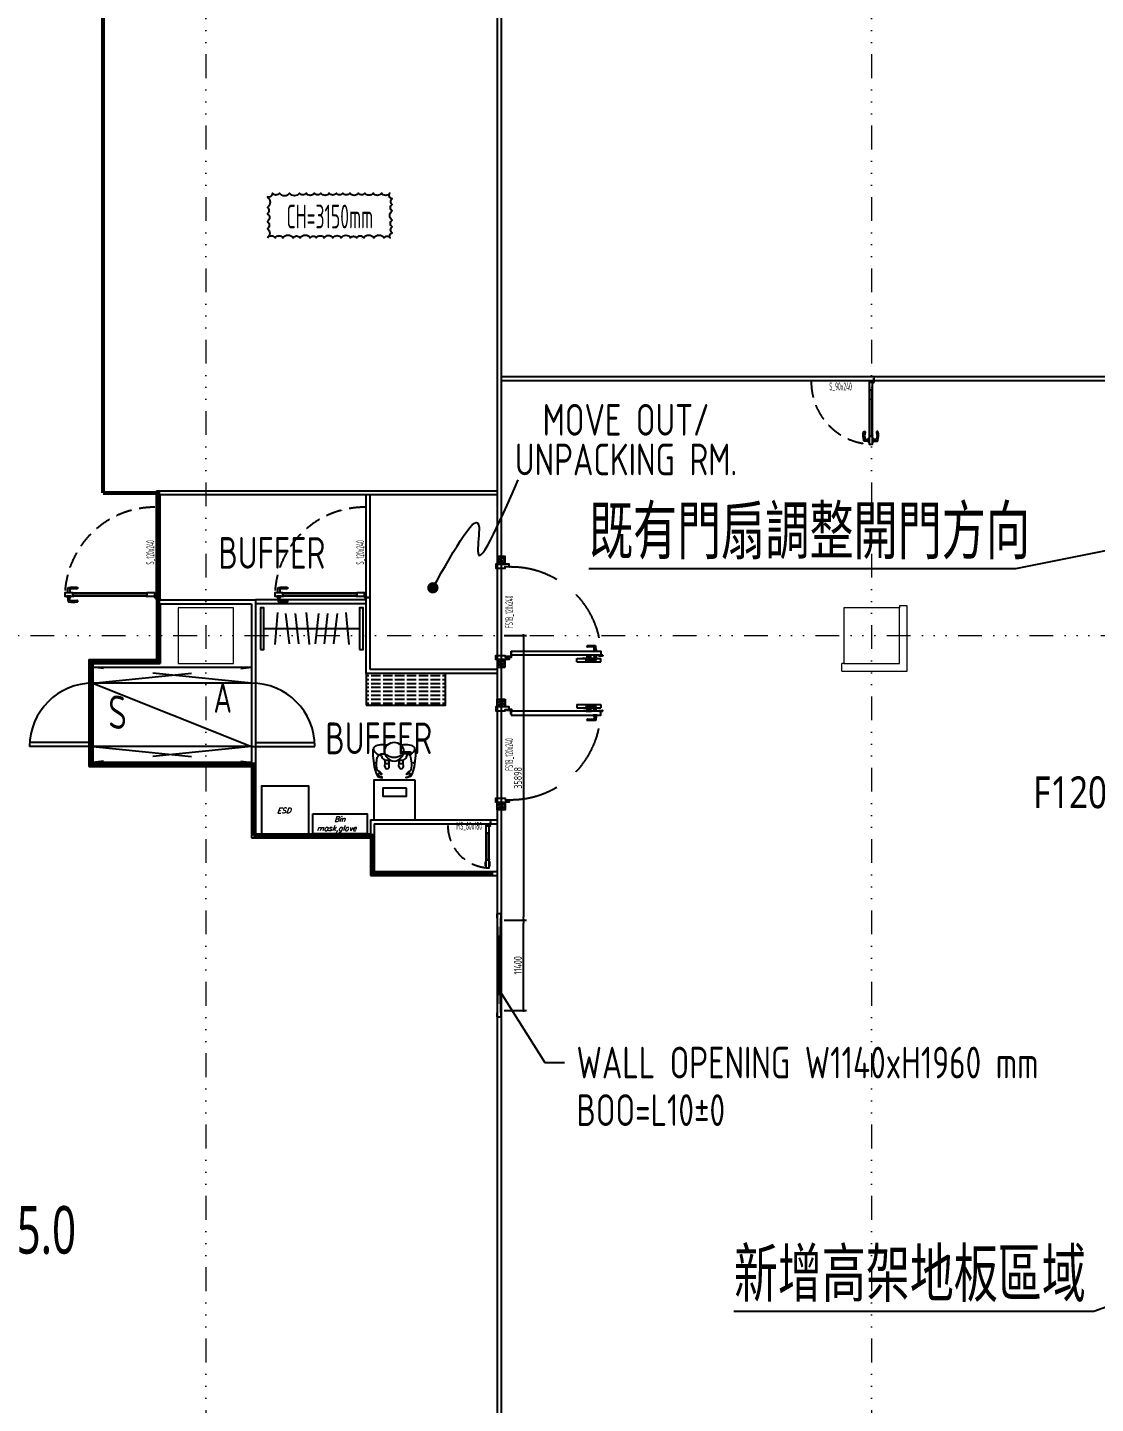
# Model space of a CAD drawing. Header units: millimetres. Extents: x -32710 to 654186, y -254124 to 420220.
# Drawn here: x 262149 to 275624, y 65311 to 82673 of the extents above; entities that cross this region are included whole.
import ezdxf
from ezdxf.enums import TextEntityAlignment as Align

# ---------------------------------------------------------------- set-up
doc = ezdxf.new("R2010")
doc.units = ezdxf.units.MM
doc.header["$LTSCALE"] = 1000
for name, pattern in [('H12PL1$0$JJP_三點線', [0.9, 0.3, -0.15, 0, -0.15, 0, -0.15, 0, -0.15]), ('XFDP10-Re$0$HIDDEN', [0.3, 0.2, -0.1]), ('XFDP10-Re$0$HIDDEN2', [0.1875, 0.125, -0.0625])]:
    doc.linetypes.add(name, pattern=pattern)
for name, color, linetype in [('H12PL1$0$A-LABEL-HIGH', 252, 'Continuous'), ('H12PL1$0$A-TEXT-修改說明.50K', 252, 'Continuous'), ('H12PL1$0$A-WALL-IN', 252, 'Continuous'), ('H12PL1$0$D label', 252, 'Continuous'), ('H12PL1$0$S-COL', 252, 'Continuous'), ('H12PL1$0$S-GRID', 252, 'Continuous'), ('MD-20250424-增加TRAY與FS主管位置調整', 7, 'Continuous'), ('XFDP10-Re$0$A-AIR Shower', 2, 'Continuous'), ('XFDP10-Re$0$A-CR-TT2', 1, 'Continuous'), ('XFDP10-Re$0$A-CR-TXT', 2, 'Continuous'), ('XFDP10-Re$0$A-Door (50K)', 2, 'Continuous'), ('XFDP10-Re$0$A-Door-Col_QZ', 9, 'Continuous'), ('XFDP10-Re$0$A-txt-400', 2, 'Continuous'), ('XFDP10-Re$0$A-W-D-Height Difference', 17, 'XFDP10-Re$0$HIDDEN2'), ('XFDP10-Re$0$A-W-P1S (50K)', 2, 'Continuous'), ('XFDP10-Re$0$A-W-P2D (50K)', 2, 'Continuous'), ('XFDP10-Re$0$A-W-P3 (50K)', 2, 'Continuous'), ('XFDP10-Re$0$A-W-R1S (Rockwool) (50K)', 2, 'Continuous'), ('XFDP10-Re$0$B-BM', 2, 'Continuous'), ('XFDP10-Re$0$B-Eq pattern (Belong to quotation)', 2, 'Continuous'), ('XFDP10-Re$0$B-Gowning room improvement', 15, 'Continuous'), ('XFDP10-Re$0$MDT-3-MF-4', 8, 'Continuous'), ('XFDP10-Re$0$SM-OPEN', 240, 'Continuous'), ('XFDP10-Re$0$SM-OPEN-TXT', 3, 'Continuous')]:
    doc.layers.add(name, color=color, linetype=linetype)
doc.layers.add('XFDP10-Re$0$MD-250429-01_依機台需求修改天花板高度', color=7, linetype='Continuous', plot=False)
doc.styles.add('H12PL1$0$Standard', font='Microsoft JhengHei.ttf', dxfattribs={"width": 0.8})
doc.styles.add('H12PL1$1$dim-txt', font='isocp.shx', dxfattribs={"width": 0.7, "bigfont": 'chineset.shx'})
doc.styles.add('XFDP10-Re$0$AA-TXT', font='isocp.shx', dxfattribs={"width": 0.8, "bigfont": 'china.shx'})
doc.styles.add('XFDP10-Re$0$BB-TXT', font='arial.ttf', dxfattribs={"width": 0.8})
doc.styles.add('XFDP10-Re$0$dim-txt', font='isocp.shx', dxfattribs={"width": 0.8, "bigfont": 'china.shx'})
doc.styles.add('XFDP10-Re$0$ROMANS', font='romans', dxfattribs={"bigfont": 'bigfont'})
doc.dimstyles.new('H12PL1$1$ARCH-dim-2000', dxfattribs={"dimscale": 2000, "dimtxt": 0.3, "dimasz": 0.1, "dimexe": 0.1, "dimexo": 0.1, "dimgap": 0.05, "dimtad": 1, "dimdec": 0, "dimrnd": 0.5, "dimdsep": 46, "dimtxsty": 'H12PL1$1$dim-txt', "dimblk": 'H12PL1$1$_Dot', "dimcen": 2, "dimclrd": 256, "dimclre": 256, "dimclrt": 256, "dimadec": 0, "dimazin": 0, "dimtfac": 1, "dimtix": 1, "dimtmove": 2, "dimatfit": 3, "dimldrblk": 'H12PL1$1$_OBLIQUE', "dimfxl": 1, "dimtvp": 1, "dimtolj": 1, "dimarcsym": 0})
doc.dimstyles.new('XFDP10-Re$0$ARCH-dim-400', dxfattribs={"dimscale": 400, "dimtxt": 0.25, "dimasz": 0.1, "dimexe": 0.1, "dimexo": 0.1, "dimgap": 0.05, "dimtad": 1, "dimdec": 0, "dimlfac": 10, "dimdsep": 46, "dimtxsty": 'XFDP10-Re$0$dim-txt', "dimblk": 'XFDP10-Re$0$_Dot', "dimcen": 2, "dimclrd": 256, "dimclre": 256, "dimclrt": 256, "dimazin": 0, "dimtfac": 1, "dimtdec": 0, "dimtix": 1, "dimtmove": 2, "dimatfit": 3, "dimfxl": 3, "dimtvp": 1, "dimtolj": 1, "dimtzin": 0, "dimarcsym": 0})

# ---------------------------------------------------------------- blocks, each defined once
blk = doc.blocks.new('H12PL1$1$_Dot')
blk = doc.blocks.new('H12PL1$1$_OBLIQUE')
at = {"color": 0, "linetype": 'ByBlock', "lineweight": -2}
blk.add_line((-0.5, -0.5), (0.5, 0.5), dxfattribs=at)
blk = doc.blocks.new('XFDP10-Re$0$~chair')
at = {"layer": 'XFDP10-Re$0$B-Gowning room improvement', "transparency": 33554610}
h = blk.add_hatch(dxfattribs=at)
h.set_pattern_fill('ACAD_ISO02W100', color=256, scale=10)
h.set_pattern_definition([(0, (-1520464.893, -208902.57), (0, 50), [120, -30])])
h.paths.add_polyline_path([(0, 0), (1000, 0), (1000, 400), (0, 400)])
at = {"layer": 'XFDP10-Re$0$B-Gowning room improvement'}
blk.add_lwpolyline([(0, 0), (1000, 0), (1000, 400), (0, 400)], close=True, dxfattribs=at)
at = {"layer": 'XFDP10-Re$0$B-Gowning room improvement', "color": 1, "style": 'XFDP10-Re$0$AA-TXT', "width": 0.8}
blk.add_text('chair', height=20, dxfattribs=at).set_placement((17, 10))
blk = doc.blocks.new('XFDP10-Re$0$AS-W80xL200xH210')
at = {"ltscale": 10}
for p, q in [((0, -20, 0), (200, -20, 0)), ((0, -140), (0, -20, 0)), ((200, -20, 0), (200, -140)), ((0, -40, 0), (200, -120)), ((200, -40, 0), (0, -40, 0)), ((-4.4, -115), (-80.1, -115)), ((0, -120), (-80, -120)), ((200, -120), (0, -120)), ((200, -120), (280, -120)), ((204.4, -115), (280.1, -115)), ((200, -140), (0, -140))]:
    blk.add_line(p, q, dxfattribs=at)
at = {"linetype": 'XFDP10-Re$0$HIDDEN2'}
for p, q in [((0, -40, 0), (200, -20, 0)), ((200, -40, 0), (0, -20, 0)), ((0, -120, 0), (200, -140, 0)), ((200, -120, 0), (0, -140, 0))]:
    blk.add_line(p, q, dxfattribs=at)
at = {"ltscale": 10}
for centre, start, end in [((0, -120), 90, 180), ((200, -120), 0, 90)]:
    blk.add_arc(centre, 80, start, end, dxfattribs=at)
at = {"ltscale": 10, "style": 'XFDP10-Re$0$AA-TXT', "width": 0.8}
for s, height, p, p2 in [('A', 38.8, (152.1, -77.4), (175.4, -77.4)), ('S', 42.2, (19.4, -97.8), (42.7, -97.8))]:
    blk.add_text(s, height=height, dxfattribs=at).set_placement(p, p2, align=Align.ALIGNED)
blk = doc.blocks.new('XFDP10-Re$0$Door-120F(90)')
at = {"layer": 'XFDP10-Re$0$A-Door-Col_QZ'}
h = blk.add_hatch(dxfattribs=at)
h.set_pattern_fill('ANSI33', color=256, scale=0.5, style=0)
h.set_pattern_definition([(315, (18194.999, 11332.4002), (-2.24506403, -2.24506403), []), (315, (18197.244, 11332.4002), (-2.24506403, -2.24506403), [1.5875, -0.79375])])
h.paths.add_polyline_path([(-10, 4.9), (0, 4.9), (0, -5.1), (-10, -5.1)])
h = blk.add_hatch(dxfattribs=at)
h.set_pattern_fill('ANSI33', color=256, scale=0.5, style=0)
h.set_pattern_definition([(315, (18324.999, 11332.401), (-2.24506403, -2.24506403), []), (315, (18327.244, 11332.401), (-2.24506403, -2.24506403), [1.5875, -0.79375])])
h.paths.add_polyline_path([(120, 4.9), (130, 4.9), (130, -5.1), (120, -5.1)])
at = {"lineweight": -3}
for p, q in [((-3.2, 95.5), (-3.2, 125.5)), ((-3.2, 125.5), (1, 125.5)), ((1, 119.6), (1, 125.5)), ((5.3, 128.1), (4.5, 128.1)), ((5.3, 127.9), (4.5, 127.9)), ((4.5, 127.8), (5.4, 127.8)), ((4.5, 123.3), (5.4, 123.3)), ((5.3, 123.3), (4.5, 123.3)), ((5.3, 123.1), (4.5, 123.1)), ((5.3, 127.9), (5.3, 128.1)), ((5.3, 123.3), (5.3, 123.1)), ((5.4, 123.3), (5.4, 127.8)), ((-2.1, 113.7), (-1, 113.7)), ((-2.1, 107.3), (-2.1, 113.7)), ((-2.1, 107.3), (2.5, 107.3)), ((-1, 119), (-1, 108.4)), ((4.7, 119.7), (-0.5, 119.5)), ((0.1, 116.5), (0.6, 109.2)), ((0.3, 113.7), (2.5, 113.7)), ((1, 103), (1, 117.2)), ((1, 95.5), (1, 117.2)), ((1.6, 117), (1.4, 117.3)), ((1.6, 104), (1.6, 117)), ((1.8, 110.8), (4.9, 110.8)), ((1.8, 110.8), (1.8, 110.1)), ((1.8, 110.1), (4.9, 110.1)), ((4.7, 117.2), (2, 117.3)), ((2.5, 107.3), (2.5, 113.7)), ((5.5, 120.9), (4.7, 120.9)), ((5.5, 116.1), (4.7, 116.1)), ((4.9, 107), (4.9, 113.9)), ((5.5, 113.9), (4.9, 113.9)), ((5.5, 107), (4.9, 107)), ((5.5, 120.9), (5.5, 116.1)), ((5.5, 107), (5.5, 113.9)), ((10.5, 120.9), (10.5, 116.1)), ((10.5, 120.9), (11.3, 120.9)), ((10.5, 116.1), (11.3, 116.1)), ((11.3, 120.9), (11.3, 116.1)), ((11.3, 119.7), (16.5, 119.5)), ((11.3, 117.2), (15.1, 117.3)), ((15.9, 116.5), (15.4, 109.2)), ((17, 119), (17, 108.4)), ((-3.2, 95.5), (1, 95.5)), ((1.6, 104), (1, 103)), ((3, 6.5), (3, 11.5)), ((3.4, 6.5), (3, 6.5)), ((3.4, 6.5), (3.4, 11.3)), ((9.2, 12.7), (4.3, 12.7)), ((9.2, 12.3), (4.4, 12.3)), ((9.2, 12.7), (9.2, 12.3))]:
    blk.add_line(p, q, dxfattribs=at)
at = {"linetype": 'Continuous', "lineweight": -3, "ltscale": 10}
for p, q in [((4.4, 123.3), (4.4, 127.9)), ((4.5, 123.3), (4.5, 127.9)), ((4.7, 120.9), (4.7, 116.1))]:
    blk.add_line(p, q, dxfattribs=at)
at = {"linetype": 'XFDP10-Re$0$HIDDEN2', "lineweight": -3, "ltscale": 0.1}
for p, q in [((3.7, 6.5), (3.7, 11.3)), ((4, 6.5), (3.7, 6.5)), ((4, 6.5), (4, 11.5))]:
    blk.add_line(p, q, dxfattribs=at)
at = {"lineweight": -3}
for points in [[(5.5, 128.1), (5.4, 128.1), (5.4, 123.1), (5.5, 123.1)], [(10.5, 12.7), (10.5, 125.7), (5.5, 125.7), (5.5, 12.7)]]:
    blk.add_lwpolyline(points, close=True, dxfattribs=at)
for points in [[(0, -5.1), (0, -7), (5, -7), (5, 4.9), (3, 4.9), (3, 10.2), (0, 10.2), (0, 4.9)], [(120, -5.1), (120, -7), (115, -7), (115, 4.9), (117, 4.9), (117, 10.2), (120, 10.2), (120, 4.9)]]:
    blk.add_lwpolyline(points, dxfattribs=at)
blk.add_circle((3.5, 12.2), 0.9, dxfattribs=at)
at = {"linetype": 'Continuous', "lineweight": -3, "ltscale": 10}
for centre, start, end in [((4.5, 127.9), 90, 180), ((4.5, 123.3), 180, 270)]:
    blk.add_arc(centre, 0.16, start, end, dxfattribs=at)
at = {"linetype": 'XFDP10-Re$0$HIDDEN2', "lineweight": -3, "ltscale": 0.5}
blk.add_arc((3.5, 12.2), 113.5, 359.1153, 86.0644, dxfattribs=at)
at = {"lineweight": -3}
for centre, radius, start, end in [((-0.5, 119), 0.5, 90, 180), ((-0.5, 108.4), 0.5, 180, 266.7803), ((-0.6, 109.1), 1.2, 272.0781, 1.7228), ((1.9, 115), 2.33, 87.046, 139.8558), ((15.1, 116.5), 0.8, 358.2772, 90), ((16.6, 109.1), 1.2, 178.2772, 267.9219), ((16.5, 119), 0.5, 360, 90), ((16.5, 108.4), 0.5, 273.2197, 360)]:
    blk.add_arc(centre, radius, start, end, dxfattribs=at)
at = {"layer": 'XFDP10-Re$0$A-Door-Col_QZ'}
for points in [[(-10, 4.9), (0, 4.9), (0, -5.1), (-10, -5.1)], [(120, 4.9), (130, 4.9), (130, -5.1), (120, -5.1)]]:
    blk.add_lwpolyline(points, close=True, dxfattribs=at)
at = {"color": 9, "style": 'XFDP10-Re$0$BB-TXT', "width": 0.8}
for p in [(-18.6, 8.1), (120, 8.1)]:
    blk.add_attdef('口_100X100', text='', height=3, dxfattribs=at).set_placement(p, align=Align.MIDDLE_LEFT)
at = {"color": 9, "style": 'XFDP10-Re$0$AA-TXT', "width": 0.45}
blk.add_attdef('120X240(F)', text='', height=10, dxfattribs=at).set_placement((60, 10.5), align=Align.MIDDLE)
blk = doc.blocks.new('XFDP10-Re$0$GAD2205')
blk.add_lwpolyline([(0, 1), (0, 1), (-18, 1, -0.414214), (-18, 2), (-18, 3, -0.414214), (-18, 3), (-14, 3, 0.414214), (-13, 4), (-13, 4, 0.414214), (-14, 4), (-18, 4, -0.414214), (-18, 5), (-18, 12, -0.414214), (-18, 12), (-18, 12, 0.414214), (-18, 12), (-18, 14, 0.72636), (-19, 14), (-19, 13, 0.158507), (-19, 13), (-19, 0, 0.414214), (-19, 0), (19, 0, 0.414214), (19, 0), (19, 13, 0.158507), (19, 13), (19, 14, 0.72636), (18, 14), (18, 12, 0.414214), (18, 12, -0.414214), (18, 12), (18, 5, -0.414214), (18, 4), (14, 4, 0.414214), (13, 4), (13, 4, 0.414214), (14, 3), (18, 3, -0.414214), (18, 3), (18, 2, -0.414214), (18, 1), (0, 1)], format="xyb", close=True)
blk = doc.blocks.new('XFDP10-Re$0$Door-S120_90')
for p, q in [((8.8, 110.4), (8.8, 115.3)), ((8.8, 115.3), (9.6, 115.3)), ((9.6, 110.4), (8.8, 110.4)), ((9.6, 115.3), (9.6, 110.4)), ((9.6, 114), (13.6, 114)), ((13.5, 111.8), (9.6, 111.8)), ((13.6, 114), (15, 113.9))]:
    blk.add_line(p, q)
blk.add_lwpolyline([(4, 114), (0, 114), (-1.4, 113.9, 0.327495), (-2.2, 113.2, 0.089847), (-2.4, 102.5, 1.144881), (-0.5, 102.9, -0.137079), (-0.5, 111.3, -0.349357), (0, 111.8), (4, 111.8)], format="xyb")
blk.add_lwpolyline([(4.8, 110.4), (4.8, 115.3), (4, 115.3), (4, 110.4)], close=True)
at = {"ltscale": 5}
for points in [[(8.8, 107.8), (8.8, 117.9), (4.8, 117.9), (4.8, 107.8)], [(5, 107.5), (5, 14.8), (5, 14.8), (5, 107.5)], [(8.6, 14.8), (8.5, 14.8), (8.5, 107.5), (8.6, 107.5)], [(8.8, 4.3), (8.8, 14.4), (4.8, 14.4), (4.8, 4.3)]]:
    blk.add_lwpolyline(points, close=True, dxfattribs=at)
blk.add_lwpolyline([(4.8, 107.9), (4.8, 106.7, 0.158507), (4.9, 106.7), (4.9, 106.5, 0.72636), (5, 106.6), (5, 106.7, 0.414214), (5, 106.7, -0.414214), (4.9, 106.8), (4.9, 107.5, -0.414214), (5, 107.5), (5.4, 107.5, 0.414214), (5.4, 107.5), (5.4, 107.6, 0.414214), (5.4, 107.6), (5, 107.6, -0.414214), (4.9, 107.6), (4.9, 107.8, -0.414214), (5, 107.8), (6.8, 107.8), (6.8, 107.8), (6.8, 107.8), (8.6, 107.8, -0.414214), (8.6, 107.8), (8.6, 107.6, -0.414214), (8.6, 107.6), (8.2, 107.6, 0.414214), (8.1, 107.6), (8.1, 107.5, 0.414214), (8.2, 107.5), (8.6, 107.5, -0.414214), (8.6, 107.5), (8.6, 106.8, -0.414214), (8.6, 106.7), (8.6, 106.7, 0.414214), (8.6, 106.7), (8.6, 106.6, 0.72636), (8.6, 106.5), (8.7, 106.7, 0.158507), (8.7, 106.7), (8.7, 107.9, 0.414214), (8.7, 107.9), (4.9, 107.9, 0.414214)], format="xyb", close=True, dxfattribs=at)
at = {"ltscale": 500}
for points in [[(3.2, -0.6), (3.2, 3.9), (3, 3.9), (3, -0.6)], [(8.5, 4.8), (4, 4.8), (4, 4.6), (8.5, 4.6)]]:
    blk.add_lwpolyline(points, close=True, dxfattribs=at)
at = {"linetype": 'XFDP10-Re$0$HIDDEN', "ltscale": 0.1}
blk.add_arc((3.4, 4.4), 113.6, 0, 86.7594, dxfattribs=at)
at = {"extrusion": (0, 0, -1)}
for centre, major_axis, start_param, end_param in [((13.5, 111.2), (-0.417, 0.417), 0.901482, 2.245889), ((-0.8, 107.1), (10.9, 10.9), 0.51383, 1.058752), ((14.9, 113), (-0.624, 0.624), 0.866962, 2.13291), ((-13.8, 107.3), (21.3, 21.3), 0.585307, 0.943734), ((15, 102.6), (0.707, 0.707), 0.872811, 4.284184)]:
    blk.add_ellipse(centre, major_axis=major_axis, ratio=1, start_param=start_param, end_param=end_param, dxfattribs=at)
at = {"ltscale": 500, "extrusion": (0, 0, -1)}
blk.add_ellipse((3.4, 4.4), major_axis=(-0.495, 0.495), ratio=1, start_param=5.497787, end_param=11.780972, dxfattribs=at)
at = {"ltscale": 5, "xscale": 0.09999999999999998, "yscale": 0.09999999999999998, "zscale": 0.09999999999999998}
blk.add_blockref('XFDP10-Re$0$GAD2205', (6.8, 14.3), dxfattribs=at)
at = {"color": 9, "style": 'XFDP10-Re$0$AA-TXT', "width": 0.45}
blk.add_attdef('120X240', text='', height=10, dxfattribs=at).set_placement((60, 10.2), align=Align.MIDDLE_CENTER)
blk = doc.blocks.new('XFDP10-Re$0$Door-S60ap')
for p, q in [((8.8, 50.4), (8.8, 55.3)), ((8.8, 55.3), (9.6, 55.3)), ((9.6, 55.3), (9.6, 50.4)), ((9.6, 50.4), (8.8, 50.4))]:
    blk.add_line(p, q)
blk.add_lwpolyline([(4.8, 50.4), (4.8, 55.3), (4, 55.3), (4, 50.4)], close=True)
at = {"ltscale": 5}
for points in [[(8.8, 47.8), (8.8, 57.9), (4.8, 57.9), (4.8, 47.8)], [(5, 47.5), (5, 14.8), (5, 14.8), (5, 47.5)], [(8.6, 14.8), (8.5, 14.8), (8.5, 47.5), (8.6, 47.5)], [(8.8, 4.3), (8.8, 14.4), (4.8, 14.4), (4.8, 4.3)]]:
    blk.add_lwpolyline(points, close=True, dxfattribs=at)
blk.add_lwpolyline([(4.8, 47.9), (4.8, 46.7, 0.158507), (4.9, 46.7), (4.9, 46.5, 0.72636), (5, 46.6), (5, 46.7, 0.414214), (5, 46.7, -0.414214), (4.9, 46.8), (4.9, 47.5, -0.414214), (5, 47.5), (5.4, 47.5, 0.414214), (5.4, 47.5), (5.4, 47.6, 0.414214), (5.4, 47.6), (5, 47.6, -0.414214), (4.9, 47.6), (4.9, 47.8, -0.414214), (5, 47.8), (6.8, 47.8), (6.8, 47.8), (6.8, 47.8), (8.6, 47.8, -0.414214), (8.6, 47.8), (8.6, 47.6, -0.414214), (8.6, 47.6), (8.2, 47.6, 0.414214), (8.1, 47.6), (8.1, 47.5, 0.414214), (8.2, 47.5), (8.6, 47.5, -0.414214), (8.6, 47.5), (8.6, 46.8, -0.414214), (8.6, 46.7), (8.6, 46.7, 0.414214), (8.6, 46.7), (8.6, 46.6, 0.72636), (8.6, 46.5), (8.7, 46.7, 0.158507), (8.7, 46.7), (8.7, 47.9, 0.414214), (8.7, 47.9), (4.9, 47.9, 0.414214)], format="xyb", close=True, dxfattribs=at)
at = {"ltscale": 500}
for points in [[(3.2, -0.6), (3.2, 3.9), (3, 3.9), (3, -0.6)], [(8.5, 4.8), (4, 4.8), (4, 4.6), (8.5, 4.6)]]:
    blk.add_lwpolyline(points, close=True, dxfattribs=at)
at = {"linetype": 'XFDP10-Re$0$HIDDEN', "ltscale": 0.1}
blk.add_arc((3.4, 4.4), 53.6, 0, 82.6092, dxfattribs=at)
at = {"ltscale": 500, "extrusion": (0, 0, -1)}
blk.add_ellipse((3.4, 4.4), major_axis=(-0.495, 0.495), ratio=1, start_param=5.497787, end_param=11.780972, dxfattribs=at)
at = {"ltscale": 5, "xscale": 0.1000000000058208, "yscale": 0.1000000000058208, "zscale": 0.1000000000058208}
blk.add_blockref('XFDP10-Re$0$GAD2205', (6.8, 14.3), dxfattribs=at)
at = {"color": 9, "style": 'XFDP10-Re$0$AA-TXT', "width": 0.45}
blk.add_attdef('60X180', text='', height=10, dxfattribs=at).set_placement((30, 10), align=Align.MIDDLE_CENTER)
blk = doc.blocks.new('XFDP10-Re$0$_Dot')
at = {"color": 0, "linetype": 'ByBlock', "lineweight": -2}
blk.add_line((-0.5, 0), (-1, 0), dxfattribs=at)
at = {"color": 0, "linetype": 'ByBlock', "const_width": 0.5}
blk.add_lwpolyline([(-0.25, 0, 1), (0.25, 0, 1)], format="xyb", close=True, dxfattribs=at)
blk = doc.blocks.new('*D3107')
at = {"layer": 'DEFPOINTS', "color": 0, "transparency": 16777216}
for p in [(238925, 71410, 0), (239207, 71410), (238925, 70270, 0)]:
    blk.add_point(p, dxfattribs=at)
at = {"layer": 'XFDP10-Re$0$SM-OPEN-TXT', "color": 2, "lineweight": -2, "transparency": 16777216}
for p, q in [((238965, 71410), (239247, 71410)), ((239207, 70310), (239207, 71370)), ((238965, 70270), (239247, 70270))]:
    blk.add_line(p, q, dxfattribs=at)
at = {"layer": 'XFDP10-Re$0$SM-OPEN-TXT', "color": 2, "lineweight": -2, "transparency": 16777216, "xscale": 40, "yscale": 40, "zscale": 40}
for p, rotation in [((239207, 71410), 90), ((239207, 70270), 270)]:
    blk.add_blockref('XFDP10-Re$0$_Dot', p, dxfattribs=dict(at, rotation=rotation))
at = {"layer": 'XFDP10-Re$0$SM-OPEN-TXT', "transparency": 16777216, "insert": (239137, 70840), "char_height": 100, "attachment_point": 5, "rotation": 90, "style": 'XFDP10-Re$0$dim-txt'}
blk.add_mtext('\\A1;11400', dxfattribs=at)
blk = doc.blocks.new('XFDP10-Re$0$後鈕旗形鉸鏈')
at = {"ltscale": 500}
blk.add_circle((0, 0), 9, dxfattribs=at)
blk = doc.blocks.new('XFDP10-Re$0$把手GMT水平鎖')
blk.add_lwpolyline([(24, 8), (-24, 8), (-24, 0), (24, 0)], close=True)
blk.add_lwpolyline([(-11, 0), (-11, -40), (-10, -54, 0.327495), (-4, -62, 0.089847), (104, -64, 1.144881), (99, -45, -0.137079), (16, -45, -0.349357), (11, -40), (11, 0)], format="xyb")
blk = doc.blocks.new('XFDP10-Re$0$Door-S90')
at = {"ltscale": 5}
for points in [[(8.8, 72.8), (8.8, 82.9), (4.8, 82.9), (4.8, 72.8)], [(5, 72.5), (5, 14.8), (5, 14.8), (5, 72.5)], [(8.6, 14.8), (8.5, 14.8), (8.5, 72.5), (8.6, 72.5)], [(8.8, 4.3), (8.8, 14.4), (4.8, 14.4), (4.8, 4.3)]]:
    blk.add_lwpolyline(points, close=True, dxfattribs=at)
blk.add_lwpolyline([(4.8, 72.9), (4.8, 71.7, 0.158507), (4.9, 71.7), (4.9, 71.5, 0.72636), (5, 71.6), (5, 71.7, 0.414214), (5, 71.7, -0.414214), (4.9, 71.8), (4.9, 72.5, -0.414214), (5, 72.5), (5.4, 72.5, 0.414214), (5.4, 72.5), (5.4, 72.6, 0.414214), (5.4, 72.6), (5, 72.6, -0.414214), (4.9, 72.6), (4.9, 72.8, -0.414214), (5, 72.8), (6.8, 72.8), (6.8, 72.8), (6.8, 72.8), (8.6, 72.8, -0.414214), (8.6, 72.8), (8.6, 72.6, -0.414214), (8.6, 72.6), (8.2, 72.6, 0.414214), (8.1, 72.6), (8.1, 72.5, 0.414214), (8.2, 72.5), (8.6, 72.5, -0.414214), (8.6, 72.5), (8.6, 71.8, -0.414214), (8.6, 71.7), (8.6, 71.7, 0.414214), (8.6, 71.7), (8.6, 71.6, 0.72636), (8.6, 71.5), (8.7, 71.7, 0.158507), (8.7, 71.7), (8.7, 72.9, 0.414214), (8.7, 72.9), (4.9, 72.9, 0.414214)], format="xyb", close=True, dxfattribs=at)
at = {"ltscale": 500}
for points in [[(3.2, -0.6), (3.2, 3.9), (3, 3.9), (3, -0.6)], [(8.5, 4.8), (4, 4.8), (4, 4.6), (8.5, 4.6)]]:
    blk.add_lwpolyline(points, close=True, dxfattribs=at)
at = {"linetype": 'XFDP10-Re$0$HIDDEN', "ltscale": 0.1}
blk.add_arc((3.4, 4.4), 78.6, 0, 85.5294, dxfattribs=at)
at = {"ltscale": 5}
for p, xscale, yscale, zscale, rotation in [((4, 77.9), 0.09999999999126885, 0.09999999999126885, 0.09999999999126885, 270), ((9.6, 77.9), -0.09999999999126885, 0.09999999999854481, 0.1, 90)]:
    blk.add_blockref('XFDP10-Re$0$把手GMT水平鎖', p, dxfattribs=dict(at, xscale=xscale, yscale=yscale, zscale=zscale, rotation=rotation))
at = {"extrusion": (0, 0, -1), "xscale": 0.07777777776937, "yscale": 0.07777777776937, "zscale": -0.07777777777777778}
blk.add_blockref('XFDP10-Re$0$後鈕旗形鉸鏈', (-3.4, 4.4), dxfattribs=at)
at = {"ltscale": 5, "xscale": 0.1000000000058208, "yscale": 0.1000000000058208, "zscale": 0.1000000000058208}
blk.add_blockref('XFDP10-Re$0$GAD2205', (6.8, 14.3), dxfattribs=at)
at = {"color": 9, "style": 'XFDP10-Re$0$AA-TXT', "width": 0.45}
blk.add_attdef('90X240', text='', height=10, dxfattribs=at).set_placement((45, 10), align=Align.MIDDLE_CENTER)
blk = doc.blocks.new('*D3111')
at = {"layer": 'DEFPOINTS', "color": 0, "transparency": 16777216}
for p in [(238925, 75000, 0), (238925, 71410, 0), (239207, 71410)]:
    blk.add_point(p, dxfattribs=at)
at = {"layer": 'XFDP10-Re$0$SM-OPEN-TXT', "color": 2, "lineweight": -2, "transparency": 16777216}
for p, q in [((238965, 75000), (239247, 75000)), ((239207, 74960), (239207, 71450)), ((238965, 71410), (239247, 71410))]:
    blk.add_line(p, q, dxfattribs=at)
at = {"layer": 'XFDP10-Re$0$SM-OPEN-TXT', "color": 2, "lineweight": -2, "transparency": 16777216, "xscale": 40, "yscale": 40, "zscale": 40}
for p, rotation in [((239207, 75000), 90), ((239207, 71410), 270)]:
    blk.add_blockref('XFDP10-Re$0$_Dot', p, dxfattribs=dict(at, rotation=rotation))
at = {"layer": 'XFDP10-Re$0$SM-OPEN-TXT', "transparency": 16777216, "insert": (239137, 73205), "char_height": 100, "attachment_point": 5, "rotation": 90, "style": 'XFDP10-Re$0$dim-txt'}
blk.add_mtext('\\A1;35898', dxfattribs=at)
blk = doc.blocks.new('XFDP10-Re')
at = {"layer": 'XFDP10-Re$0$A-txt-400', "const_width": 71.43, "elevation": 0}
blk.add_lwpolyline([(238046.47, 75634.26, -1), (238081.32, 75571.91, -1)], format="xyb", close=True, dxfattribs=at)
at = {"layer": 'XFDP10-Re$0$A-txt-400'}
blk.add_spline([(238063.89, 75603.08, 0), (238646.02, 76365.8, 0), (238630.32, 76074.48, 0), (239141.11, 76965.3, 0)], degree=3, dxfattribs=at)
at = {"layer": 'XFDP10-Re$0$A-W-D-Height Difference', "const_width": 50, "elevation": 0}
for points in [[(233900, 76799.5), (233900, 89375)], [(233900, 76799.5), (234600, 76799.5), (234600, 74674.72), (233750, 74674.72), (233750, 73374.72), (235800, 73374.72), (235800, 72475.22)], [(235800, 72475.22), (237300, 72475.22), (237300, 72000), (238825.45, 72000)]]:
    blk.add_lwpolyline(points, dxfattribs=at)
at = {"layer": 'XFDP10-Re$0$A-W-P1S (50K)'}
for p, q in [((234575, 75450, 0), (234575, 74699.72, 0)), ((234575, 75450, 0), (235825, 75450, 0)), ((234625, 75400, 0), (234625, 74649.72, 0)), ((234625, 75400, 0), (235775, 75400, 0)), ((235775, 75400, 0), (235775, 73399.72, 0)), ((235825, 75450, 0), (235825, 73349.72, 0)), ((233725, 74699.72, 0), (234575, 74699.72, 0)), ((233725, 74699.72, 0), (233725, 73349.72, 0)), ((233775, 74649.72, 0), (234625, 74649.72)), ((233775, 74649.72, 0), (233775, 73399.72, 0)), ((233725, 73349.72, 0), (235825, 73349.72, 0)), ((233775, 73399.72, 0), (235775, 73399.72, 0)), ((237275, 72675, 0), (237275, 71975, 0)), ((237275, 72675, 0), (238875.45, 72675, 0)), ((237325, 72625, 0), (237325, 72025, 0)), ((237325, 72625, 0), (238875.45, 72625, 0)), ((237275, 71975, 0), (238875.45, 71975, 0)), ((237325, 72025, 0), (238875.45, 72025, 0))]:
    blk.add_line(p, q, dxfattribs=at)
at = {"layer": 'XFDP10-Re$0$A-W-P2D (50K)'}
for p, q in [((234575, 75450, 0), (234575, 76825, 0)), ((238875.45, 76824.5, 0), (234575, 76824.5, 0)), ((234625, 75450, 0), (234625, 76775)), ((238875.45, 76774.5, 0), (234625, 76774.5, 0)), ((237224, 74523.05, 0), (237224, 76775, 0)), ((237274, 74573.05, 0), (237274, 76775, 0)), ((237224, 75450, 0), (235825, 75450, 0)), ((237224, 75400, 0), (235825, 75400, 0)), ((238875.45, 74523.05, 0), (237224, 74523.05, 0)), ((238875.45, 74573.05, 0), (237274, 74573.05, 0)), ((235775, 73349.72, 0), (235775, 72450.22, 0)), ((235825, 73349.72, 0), (235825, 72500.22, 0)), ((235775, 72450.22, 0), (237275, 72450.22, 0)), ((235825, 72500.22, 0), (237275, 72500.22, 0))]:
    blk.add_line(p, q, dxfattribs=at)
at = {"layer": 'XFDP10-Re$0$A-W-P3 (50K)'}
for p, q in [((238925.45, 78269.22, 0), (250150, 78269.22, 0)), ((238925.45, 78219.22, 0), (250100, 78219.22, 0))]:
    blk.add_line(p, q, dxfattribs=at)
at = {"layer": 'XFDP10-Re$0$A-W-R1S (Rockwool) (50K)'}
for p, q in [((238875.45, 90125, 0), (238875.45, 59549.72, 0)), ((238925.45, 90125, 0), (238925.45, 59599.72, 0))]:
    blk.add_line(p, q, dxfattribs=at)
at = {"layer": 'XFDP10-Re$0$B-BM', "elevation": 0}
for points in [[(237840.56, 73175), (237320.56, 73175), (237320.56, 72675), (237840.56, 72675)], [(237730.56, 73075), (237430.56, 73075), (237430.56, 72975), (237730.56, 72975)]]:
    blk.add_lwpolyline(points, close=True, dxfattribs=at)
at = {"layer": 'XFDP10-Re$0$B-Eq pattern (Belong to quotation)'}
for p, q in [((236104.64, 75289.7, 0), (236067.7, 74886.21, 0)), ((236254.8, 74897.25, 0), (236210.58, 75278.66, 0)), ((236373.53, 74897.25, 0), (236329.3, 75278.66, 0)), ((236467.05, 75289.7, 0), (236503.99, 74886.21, 0)), ((236582.59, 74897.25, 0), (236626.82, 75278.66, 0)), ((236696.08, 74897.25, 0), (236740.31, 75278.66, 0)), ((236814.81, 74897.25, 0), (236859.04, 75278.66, 0)), ((236964.97, 75289.7, 0), (237001.91, 74886.21, 0)), ((235931.51, 75087.95, 0), (237138.1, 75087.95, 0))]:
    blk.add_line(p, q, dxfattribs=at)
at = {"layer": 'XFDP10-Re$0$B-Eq pattern (Belong to quotation)', "elevation": 0}
for points in [[(235887.12, 74825.91), (235931.51, 74825.91), (235931.51, 75350), (235887.12, 75350)], [(237138.1, 74825.91), (237182.5, 74825.91), (237182.5, 75350), (237138.1, 75350)]]:
    blk.add_lwpolyline(points, close=True, dxfattribs=at)
at = {"layer": 'XFDP10-Re$0$B-Gowning room improvement', "elevation": 0}
for points in [[(235899.98, 72499.53), (236499.98, 72499.53), (236499.98, 73099.53), (235899.98, 73099.53)], [(236549.98, 72749.53), (237236.12, 72749.53), (237236.12, 72500.22), (236549.98, 72500.22)]]:
    blk.add_lwpolyline(points, close=True, dxfattribs=at)
at = {"layer": 'XFDP10-Re$0$MD-250429-01_依機台需求修改天花板高度'}
blk.add_lwpolyline([(235975.97, 80020.12, -0.52056705), (236072.63, 80020.12, -0.52056705), (236170.75, 80020.12, -0.52056705), (236301.11, 80020.12, -0.52056705), (236388.79, 80020.12, -0.52056705), (236517.34, 80020.12, -0.52056705), (236593.22, 80020.12, -0.52056705), (236692.07, 80020.12, -0.52056705), (236802.99, 80020.12, -0.52056705), (236907.05, 80020.12, -0.52056705), (237026.56, 80020.12, -0.52056705), (237099.82, 80020.12, -0.52056705), (237191.04, 80020.12, -0.52056705), (237318.75, 80020.12, -0.52056705), (237448.29, 80020.12, -0.52056705), (237524.62, 80020.12, -0.52056705), (237550.4, 80081.56, -0.52056705), (237550.4, 80157.89, -0.52056705), (237550.4, 80241.77, -0.52056705), (237550.4, 80357.79, -0.52056705), (237550.4, 80441.44, -0.52056705), (237550.4, 80511.28, -0.52056705), (237521.19, 80582.42, -0.52056705), (237415.34, 80582.42, -0.52056705), (237309.97, 80582.42, -0.52056705), (237205.82, 80582.42, -0.52056705), (237125.97, 80582.42, -0.52056705), (237015.14, 80582.42, -0.52056705), (236927.36, 80582.42, -0.52056705), (236845.79, 80582.42, -0.52056705), (236755.83, 80582.42, -0.52056705), (236651.24, 80582.42, -0.52056705), (236570.54, 80582.42, -0.52056705), (236463.08, 80582.42, -0.52056705), (236379.72, 80582.42, -0.52056705), (236256.93, 80582.42, -0.52056705), (236127.45, 80582.42, -0.52056705), (236038.8, 80582.42, -0.52056705), (235975.97, 80534.31, -0.52056705), (235975.97, 80402.38, -0.52056705), (235975.97, 80325.33, -0.52056705), (235975.97, 80223.06, -0.52056705), (235975.97, 80132.73, -0.52056705)], format="xyb", close=True, dxfattribs=at)
at = {"layer": 'XFDP10-Re$0$MDT-3-MF-4'}
for p, q in [((237304.69, 73565.66, 0), (237305.55, 73486.65, 0)), ((237363.22, 73469.31, 0), (237380.25, 73490.74, 0)), ((237414.95, 73478.6, 0), (237405.19, 73505.21, 0)), ((237735.8, 73478.6, 0), (237745.55, 73505.21, 0)), ((237787.52, 73469.31, 0), (237770.49, 73490.74, 0)), ((237846.05, 73565.66, 0), (237845.19, 73486.65, 0)), ((237316.05, 73406.78, 0), (237338.57, 73389.91, 0)), ((237338.57, 73389.91, 0), (237351.86, 73394, 0)), ((237812.17, 73389.91, 0), (237798.88, 73394, 0)), ((237834.7, 73406.78, 0), (237812.17, 73389.91, 0))]:
    blk.add_line(p, q, dxfattribs=at)
at = {"layer": 'XFDP10-Re$0$MDT-3-MF-4', "elevation": 0}
for points in [[(237305.55, 73486.65), (237324.37, 73343.41), (237348.14, 73259.57), (237370.31, 73223.19), (237406.74, 73208.95), (237423.74, 73206.71), (237423.74, 73211.88), (237397.86, 73219.11), (237384.41, 73225.31), (237375.09, 73244.95), (237374.06, 73257.36), (237389.58, 73263.56), (237405.11, 73252.19), (237416.49, 73248.05), (237418.56, 73256.32), (237397.86, 73277), (237379.23, 73291.47), (237359.57, 73304.9), (237353.01, 73355.09), (237351.66, 73392.67), (237363.01, 73467.9)], [(237845.19, 73486.65), (237826.37, 73343.41), (237802.61, 73259.57), (237780.43, 73223.19), (237744, 73208.95), (237727, 73206.71), (237727, 73211.88), (237752.88, 73219.11), (237766.33, 73225.31), (237775.65, 73244.95), (237776.68, 73257.36), (237761.16, 73263.56), (237745.63, 73252.19), (237734.25, 73248.05), (237732.18, 73256.32), (237752.88, 73277), (237771.51, 73291.47), (237791.18, 73304.9), (237797.73, 73355.09), (237799.08, 73392.67), (237787.73, 73467.9)], [(237458.65, 73347.51), (237460.84, 73397.53), (237459.59, 73431.43)], [(237514.43, 73347.51), (237512.24, 73397.53), (237513.63, 73435.1)], [(237636.31, 73347.51), (237638.5, 73397.53), (237637.11, 73435.1)], [(237692.09, 73347.51), (237689.9, 73397.53), (237691.15, 73431.29)]]:
    blk.add_lwpolyline(points, dxfattribs=at)
at = {"layer": 'XFDP10-Re$0$MDT-3-MF-4'}
for centre, radius, start, end in [((237553.67, 73540.66, 0), 102.24, 131.043822, 228.956178), ((237575.37, 73515.66, 0), 135.34, 48.978161, 131.021839), ((237597.07, 73540.66, 0), 102.24, 311.043822, 48.956178), ((237482.25, 73497.59, 0), 69.93, 195.761064, 296.6613), ((237575.37, 73626.26, 0), 160.47, 232.028726, 307.971274), ((237575.37, 73520.99, 0), 105.78, 212.884951, 327.115049), ((237668.49, 73497.59, 0), 69.93, 243.3387, 344.238936), ((237492.49, 73353.46, 0), 34.36, 189.977068, 260.022932), ((237486.54, 73416.67, 0), 32.04, 216.676862, 323.323138), ((237480.59, 73353.46, 0), 34.36, 279.977068, 350.022932), ((237670.15, 73353.46, 0), 34.36, 189.977068, 260.022932), ((237664.2, 73416.67, 0), 32.04, 216.676862, 323.323138), ((237658.25, 73353.46, 0), 34.36, 279.977068, 350.022932)]:
    blk.add_arc(centre, radius, start, end, dxfattribs=at)
for centre, major_axis, start_param, end_param in [((237563.73, 73509.44, 0), (248.52, -70.33), 1.98426408, 3.98645635), ((237587.01, 73509.44, 0), (-248.52, -70.33), 2.29672896, 4.29892122)]:
    blk.add_ellipse(centre, major_axis=major_axis, ratio=0.35182036, start_param=start_param, end_param=end_param, dxfattribs=at)
for points in [[(237380.25, 73490.74, 0), (237411.3, 73507.45, 0), (237461.61, 73508.42, 0)], [(237770.49, 73490.74, 0), (237739.44, 73507.45, 0), (237689.13, 73508.42, 0)]]:
    blk.add_spline(points, degree=3, dxfattribs=at)
at = {"layer": 'XFDP10-Re$0$SM-OPEN'}
for p, q in [((238925.45, 70190.22, 0), (238875.45, 71490.22, 0)), ((238875.45, 70190.22, 0), (238925.45, 71490.22, 0))]:
    blk.add_line(p, q, dxfattribs=at)
at = {"layer": 'XFDP10-Re$0$SM-OPEN', "elevation": 0}
blk.add_lwpolyline([(238925.45, 70190.22), (238925.45, 71490.22), (238875.45, 71490.22), (238875.45, 70190.22)], close=True, dxfattribs=at)
at = {"layer": 'XFDP10-Re$0$A-AIR Shower', "xscale": 10, "yscale": 10, "zscale": 10}
blk.add_blockref('XFDP10-Re$0$AS-W80xL200xH210', (233775, 74800.56, 0), dxfattribs=at)
at = {"layer": 'XFDP10-Re$0$A-Door (50K)'}
ref = blk.add_blockref('XFDP10-Re$0$Door-S90', (243658.22, 78244.22, 0), dxfattribs=dict(at, xscale=10, yscale=10, zscale=10, rotation=180))
ref.add_attrib('90X240', 'S_90x240', dxfattribs={"layer": '0', "color": 9, "height": 100, "rotation": 180, "style": 'XFDP10-Re$0$AA-TXT', "text_generation_flag": 6, "width": 0.45}).set_placement((243208.22, 78144.22, 0), align=Align.MIDDLE_CENTER)
at = {"layer": 'XFDP10-Re$0$A-Door (50K)', "xscale": 10.00000000000002, "yscale": 10.00000000000002, "zscale": 10.00000000000002, "rotation": 90}
for p in [(234600, 75450, 0), (237249, 75450, 0)]:
    blk.add_blockref('XFDP10-Re$0$Door-S120_90', p, dxfattribs=at).add_auto_attribs({'120X240': 'S_120x240'})
at = {"layer": 'XFDP10-Re$0$A-Door (50K)'}
ref = blk.add_blockref('XFDP10-Re$0$Door-120F(90)', (238926.46, 74700, 0), dxfattribs=dict(at, xscale=-10, yscale=10, zscale=10, rotation=270))
ref.add_attrib('120X240(F)', 'FS1B_120x240', dxfattribs={"layer": '0', "color": 9, "height": 100, "rotation": 270, "style": 'XFDP10-Re$0$AA-TXT', "text_generation_flag": 6, "width": 0.45}).set_placement((239031.46, 75300, 0), align=Align.MIDDLE)
ref = blk.add_blockref('XFDP10-Re$0$Door-120F(90)', (238926.46, 74099.72, 0), dxfattribs=dict(at, xscale=10, yscale=10, zscale=10, rotation=270))
ref.add_attrib('120X240(F)', 'FS1B_120x240', dxfattribs={"layer": '0', "color": 9, "height": 100, "rotation": 270, "style": 'XFDP10-Re$0$AA-TXT', "text_generation_flag": 6, "width": 0.45}).set_placement((239031.46, 73499.72, 0), align=Align.MIDDLE)
ref = blk.add_blockref('XFDP10-Re$0$Door-S60ap', (238821.88, 72649.78, 0), dxfattribs=dict(at, xscale=10, yscale=10, zscale=10, rotation=180))
ref.add_attrib('60X180', 'MS_60x180', dxfattribs={"layer": '0', "color": 9, "height": 100, "rotation": 180, "style": 'XFDP10-Re$0$AA-TXT', "text_generation_flag": 6, "width": 0.45}).set_placement((238521.88, 72600.8, 0), align=Align.MIDDLE_CENTER)
at = {"layer": 'XFDP10-Re$0$B-Gowning room improvement'}
blk.add_blockref('XFDP10-Re$0$~chair', (237224, 74123.05, 0), dxfattribs=at)
at = {"layer": 'XFDP10-Re$0$A-CR-TT2', "style": 'XFDP10-Re$0$AA-TXT', "width": 0.6}
blk.add_text('CH=3150mm', height=300, dxfattribs=at).set_placement((236763.22, 80288.72), align=Align.MIDDLE)
at = {"layer": 'XFDP10-Re$0$A-CR-TXT', "style": 'XFDP10-Re$0$AA-TXT', "width": 0.8}
for s, p in [('MOVE OUT/', (240501.36, 77522.66, 0)), ('UNPACKING RM.', (240501.36, 77022.66, 0))]:
    blk.add_text(s, height=400, dxfattribs=at).set_placement(p, align=Align.CENTER)
for p in [(236032.53, 76044.3, 0), (237381.33, 73704.42, 0)]:
    blk.add_text('BUFFER', height=400, dxfattribs=at).set_placement(p, align=Align.MIDDLE)
at = {"layer": 'XFDP10-Re$0$B-Gowning room improvement', "style": 'XFDP10-Re$0$ROMANS', "oblique": 20}
for s, p in [('ESD', (236182.39, 72759.13, 0)), ('mask,glove', (236848.84, 72535.4, 0)), ('Bin', (236887.41, 72651.17, 0))]:
    blk.add_text(s, height=67.5, dxfattribs=at).set_placement(p, align=Align.CENTER)
at = {"layer": 'XFDP10-Re$0$SM-OPEN-TXT', "style": 'XFDP10-Re$0$AA-TXT', "width": 0.8}
for s, p in [('WALL OPENING W1140xH1960 mm', (239876.03, 69612.91, 0)), ('BOO=L10%%P0', (239876.03, 69012.91, 0))]:
    blk.add_text(s, height=400, dxfattribs=at).set_placement(p, align=Align.MIDDLE_LEFT)
at = {"layer": 'XFDP10-Re$0$SM-OPEN-TXT'}
for p1, angle, picture, middle in [((238925.45, 75000), 270, '*D3111', (239137.23, 73205.11, 0)), ((238925.45, 70270.22, 0), 90, '*D3107', (239137.23, 70840.22, 0))]:
    dim = blk.add_linear_dim(base=(239207.23, 71410.22, 0), p1=p1, p2=(238925.45, 71410.22, 0), angle=angle, dimstyle='XFDP10-Re$0$ARCH-dim-400', override={"dimclrd": 2, "dimclre": 2}, dxfattribs=at)
    dim.commit()
    dim.dimension.update_dxf_attribs({"geometry": picture, "text_midpoint": middle})
blk.add_leader([(238925.45, 70490.4, 0), (239474.56, 69612.91, 0), (239724.56, 69612.91, 0)], dimstyle='XFDP10-Re$0$ARCH-dim-400', override={"dimscale": 300, "dimasz": 0.3, "dimgap": 0.15, "dimtad": 0, "dimclrd": 2}, dxfattribs=at)
blk = doc.blocks.new('H12PL1')
at = {"layer": 'H12PL1$0$A-WALL-IN', "lineweight": 0, "flags": 128}
for points in [[(244050, 75375), (243950, 75375)], [(243950, 75375), (243950, 75350)], [(244050, 74650), (244050, 75375)], [(243250, 74650), (243225, 74650)], [(243225, 74550), (243225, 74650)], [(243225, 74550), (244050, 74550)], [(244050, 74550), (244050, 74650)]]:
    blk.add_lwpolyline(points, dxfattribs=at)
at = {"layer": 'H12PL1$0$S-COL', "lineweight": 0, "flags": 128}
for points in [[(234850, 74650), (235550, 74650), (235550, 75350), (234850, 75350)], [(243250, 74650), (243950, 74650), (243950, 75350), (243250, 75350)]]:
    blk.add_lwpolyline(points, close=True, dxfattribs=at)
at = {"layer": 'H12PL1$0$S-GRID', "linetype": 'H12PL1$0$JJP_三點線', "lineweight": 0}
for p, q in [((235200, 128250), (235200, -28000)), ((243600, 128250), (243600, -28000)), ((-29000, 75000), (289600, 75000))]:
    blk.add_line(p, q, dxfattribs=at)
blk.add_blockref('XFDP10-Re', (0, 0))
at = {"layer": 'H12PL1$0$A-LABEL-HIGH', "lineweight": 0, "insert": (231900, 67190.1), "char_height": 600, "attachment_point": 7, "style": 'H12PL1$0$Standard'}
blk.add_mtext('\\A1;{\\W0.68;+245.0}', dxfattribs=at)
at = {"layer": 'H12PL1$0$A-TEXT-修改說明.50K', "linetype": 'Continuous', "lineweight": 0, "attachment_point": 4, "style": 'H12PL1$0$Standard'}
for s, insert, char_height in [('\\A1;{\\W0.68;既有門扇調整開門方向}', (240032.7, 76294.3), 600), ('\\A1;{\\W0.68;新增高架地板區域}', (241861.5, 66923.6), 598.468)]:
    blk.add_mtext(s, dxfattribs=dict(at, insert=insert, char_height=char_height))
at = {"layer": 'H12PL1$0$D label', "lineweight": 0, "insert": (245638.2, 72778.2), "char_height": 400, "attachment_point": 7, "style": 'H12PL1$0$Standard'}
blk.add_mtext('\\A1;\\pt0;F120A+遮煙性', dxfattribs=at)
at = {"layer": 'H12PL1$0$A-TEXT-修改說明.50K', "lineweight": 0, "annotation_type": 0, "has_hookline": 1, "hookline_direction": 1}
for points, text_width in [([(249240, 74625), (247656.5, 76294.3), (245413.8, 75843.2)], 5281.1), ([(249240, 65363.6), (247656.5, 66923.6), (246402.3, 66472.6), (246202.3, 66472.6)], 4240.9)]:
    blk.add_leader(points, dimstyle='H12PL1$1$ARCH-dim-2000', dxfattribs=dict(at, text_width=text_width))

msp = doc.modelspace()

# ---------------------------------------------------------------- block references
at = {"layer": 'MD-20250424-增加TRAY與FS主管位置調整', "color": 8}
msp.add_blockref('H12PL1', (29200, 0), dxfattribs=at)

doc.saveas('drawing.dxf')
